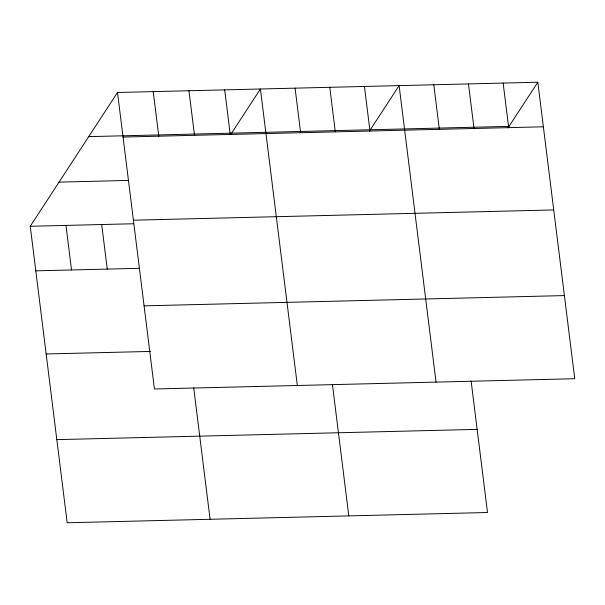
<?xml version="1.0" encoding="UTF-8"?>
<svg xmlns="http://www.w3.org/2000/svg" width="605" height="605" viewBox="0 0 605 605"><rect width="100%" height="100%" fill="white"/><g stroke="black" fill="none" stroke-linecap="round" stroke-linejoin="round"><path stroke-width="0.91" d="M471.113 380.961L487.501 512.511L67.178 522.773L30.25 226.278L117.499 92.489L537.822 82.227L574.75 378.722L154.434 388.985L117.499 92.489M230.626 134.665L260.407 89.003L297.342 385.498M369.33 131.277L399.111 85.615L436.046 382.11M508.041 127.897L537.822 82.227M88.708 136.639L509.024 126.377M123.049 137.055L543.373 126.793M59.04 182.128L128.615 180.426M133.41 220.19L553.726 209.935M30.25 226.278L133.667 223.752M35.801 270.843L139.218 268.317M144.073 305.85L564.397 295.588M46.154 353.978L150.516 351.429M56.825 439.631L477.141 429.376M503.141 83.074L508.692 127.64M468.467 83.921L474.017 128.487M433.793 84.768L439.343 129.334M364.437 86.462L369.988 131.028M329.763 87.309L335.314 131.875M332.41 384.349L348.798 515.899M295.089 88.156L300.64 132.722M224.682 89.873L230.233 134.439M188.957 90.742L194.507 135.316M193.706 387.729L210.086 519.279M153.224 91.62L158.782 136.186M101.7 224.531L107.259 269.096M65.975 225.4L71.526 269.974"/></g></svg>
